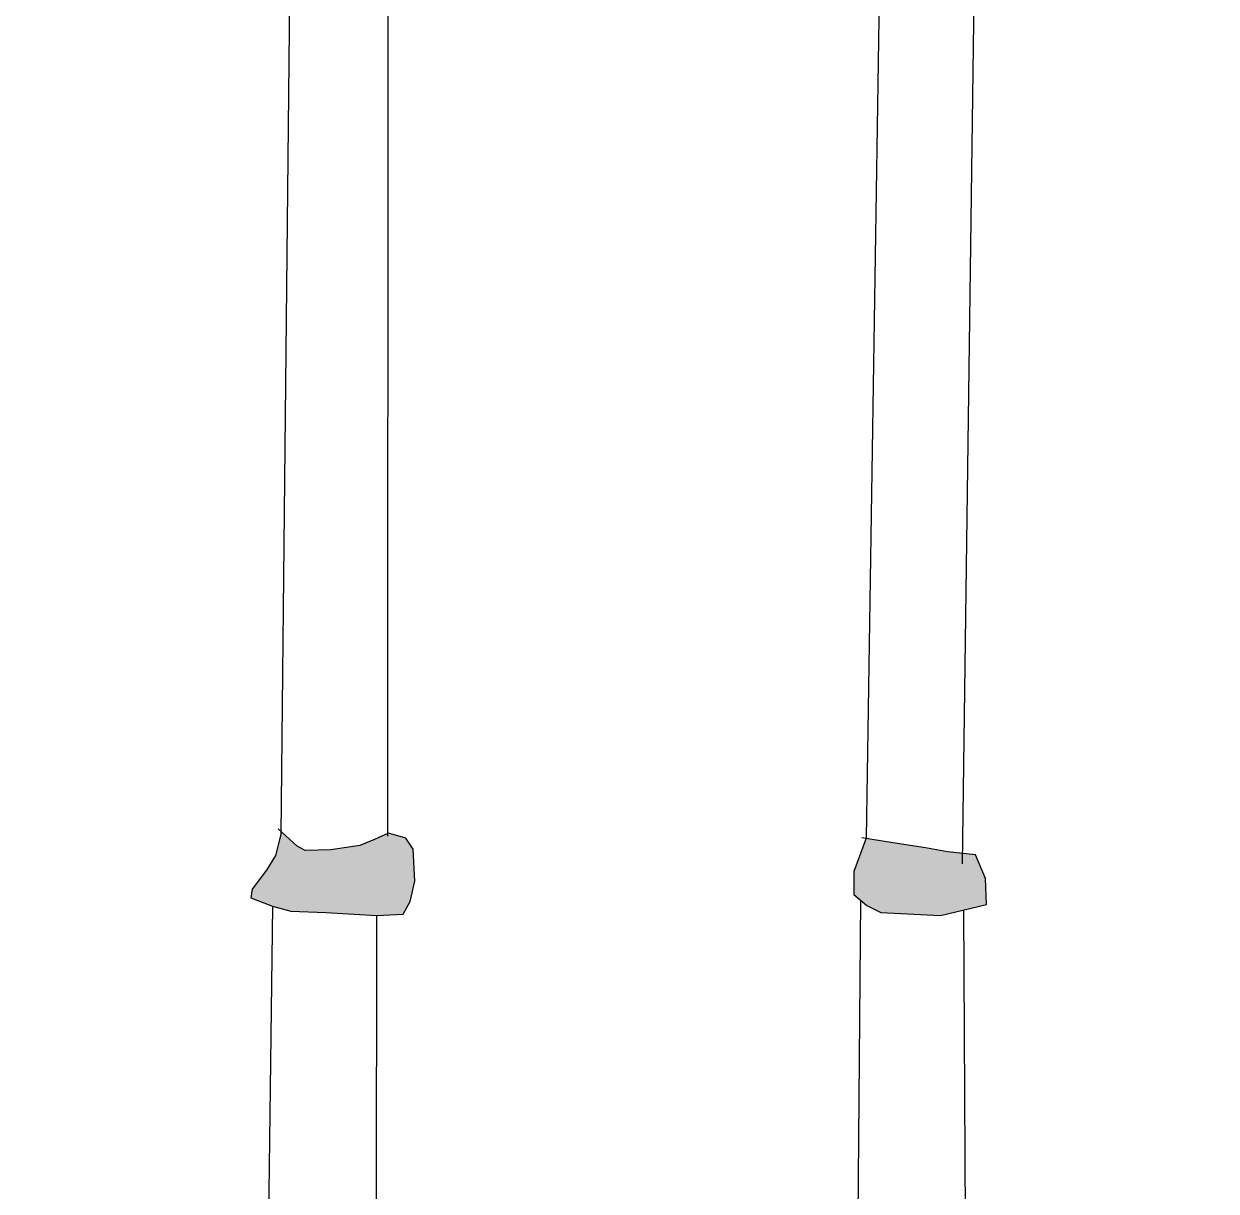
# Model space of a CAD drawing. Header units: millimetres. Extents: x 245 to 515, y 87 to 339.
# Drawn here: x 352.228 to 353.092, y 230.63 to 231.475 of the extents above; entities that cross this region are included whole.
import ezdxf

# ---------------------------------------------------------------- set-up
doc = ezdxf.new("R2010")
doc.units = ezdxf.units.MM
doc.layers.add('çziigi', color=10, linetype='Continuous')

msp = doc.modelspace()

# ---------------------------------------------------------------- hatches: boundary and pattern name
at = {"layer": 'çziigi'}
h = msp.add_hatch(color=256, dxfattribs=at)
h.dxf.hatch_style = 1
h.paths.add_polyline_path([(352.92494, 230.85654), (352.91773, 230.87384), (352.89753, 230.876), (352.88166, 230.87888), (352.85786, 230.88249), (352.83862, 230.88559), (352.82973, 230.86159), (352.82973, 230.84501), (352.83911, 230.83708), (352.84921, 230.83204), (352.89248, 230.82988), (352.92566, 230.8378)])
h.paths.add_polyline_path([(352.51179, 230.85471), (352.51046, 230.87783), (352.50512, 230.88583), (352.49266, 230.88939), (352.48243, 230.88494), (352.47175, 230.8805), (352.45084, 230.87739), (352.43215, 230.87694), (352.42637, 230.88005), (352.41457, 230.8907), (352.41455, 230.8886), (352.41079, 230.87339), (352.40412, 230.86272), (352.39389, 230.84894), (352.393, 230.84271), (352.40857, 230.83649), (352.42192, 230.83293), (352.44728, 230.83204), (352.48421, 230.82982), (352.50334, 230.83071), (352.50823, 230.84004)])
h.paths.add_polyline_path([(351.99715, 230.87252), (351.98713, 230.87364), (351.94259, 230.86696), (351.92366, 230.8703), (351.91369, 230.87573), (351.90473, 230.85583), (351.90695, 230.83581), (351.93145, 230.82023), (351.96931, 230.82134), (352.00272, 230.83358), (352.00828, 230.84693)])
h.paths.add_polyline_path([(351.46334, 230.85685), (351.45713, 230.87341), (351.43917, 230.88238), (351.43226, 230.87755), (351.3998, 230.86582), (351.39359, 230.86651), (351.37839, 230.87893), (351.36803, 230.8672), (351.36113, 230.8465), (351.37149, 230.83546), (351.39773, 230.83132), (351.44608, 230.83201), (351.46196, 230.84236)])

# ---------------------------------------------------------------- linework, layer by layer
for p, q in [((352.85289, 231.81687), (352.83867, 230.88572)), ((352.49221, 230.88717), (352.49233, 231.76325)), ((352.42358, 231.74666), (352.41455, 230.8886)), ((352.90835, 230.86735), (352.91942, 231.68753)), ((352.41455, 230.8886), (352.41079, 230.87339)), ((352.42637, 230.88005), (352.41257, 230.8925)), ((352.49266, 230.88939), (352.48243, 230.88494)), ((352.50512, 230.88583), (352.49266, 230.88939)), ((352.43215, 230.87694), (352.42637, 230.88005)), ((352.47175, 230.8805), (352.45084, 230.87739)), ((352.48243, 230.88494), (352.47175, 230.8805)), ((352.51046, 230.87783), (352.50512, 230.88583)), ((352.51179, 230.85471), (352.51046, 230.87783)), ((352.83867, 230.88572), (352.82973, 230.86159)), ((352.85786, 230.88249), (352.8355, 230.88609)), ((352.88166, 230.87888), (352.85786, 230.88249)), ((352.89753, 230.876), (352.88166, 230.87888)), ((352.41079, 230.87339), (352.40412, 230.86272)), ((352.45084, 230.87739), (352.43215, 230.87694)), ((352.91773, 230.87384), (352.89753, 230.876)), ((352.92494, 230.85654), (352.91773, 230.87384)), ((352.40412, 230.86272), (352.39389, 230.84894)), ((352.82973, 230.86159), (352.82973, 230.84501)), ((352.50823, 230.84004), (352.51179, 230.85471)), ((352.92566, 230.8378), (352.92494, 230.85654)), ((352.39389, 230.84894), (352.393, 230.84271)), ((352.82973, 230.84501), (352.83911, 230.83708)), ((352.40857, 230.83649), (351.95757, 196.74532)), ((352.393, 230.84271), (352.40857, 230.83649)), ((352.40857, 230.83649), (352.42192, 230.83293)), ((352.50334, 230.83071), (352.50823, 230.84004)), ((352.83442, 230.84105), (352.54696, 196.75389)), ((352.83911, 230.83708), (352.84921, 230.83204)), ((352.89248, 230.82988), (352.92566, 230.8378)), ((352.42192, 230.83293), (352.44728, 230.83204)), ((352.42846, 196.73923), (352.48421, 230.82982)), ((352.44728, 230.83204), (352.48421, 230.82982)), ((352.48421, 230.82982), (352.50334, 230.83071)), ((352.84921, 230.83204), (352.89248, 230.82988)), ((352.90907, 230.83384), (353.09211, 196.74909))]:
    msp.add_line(p, q, dxfattribs=at)

doc.saveas('drawing.dxf')
